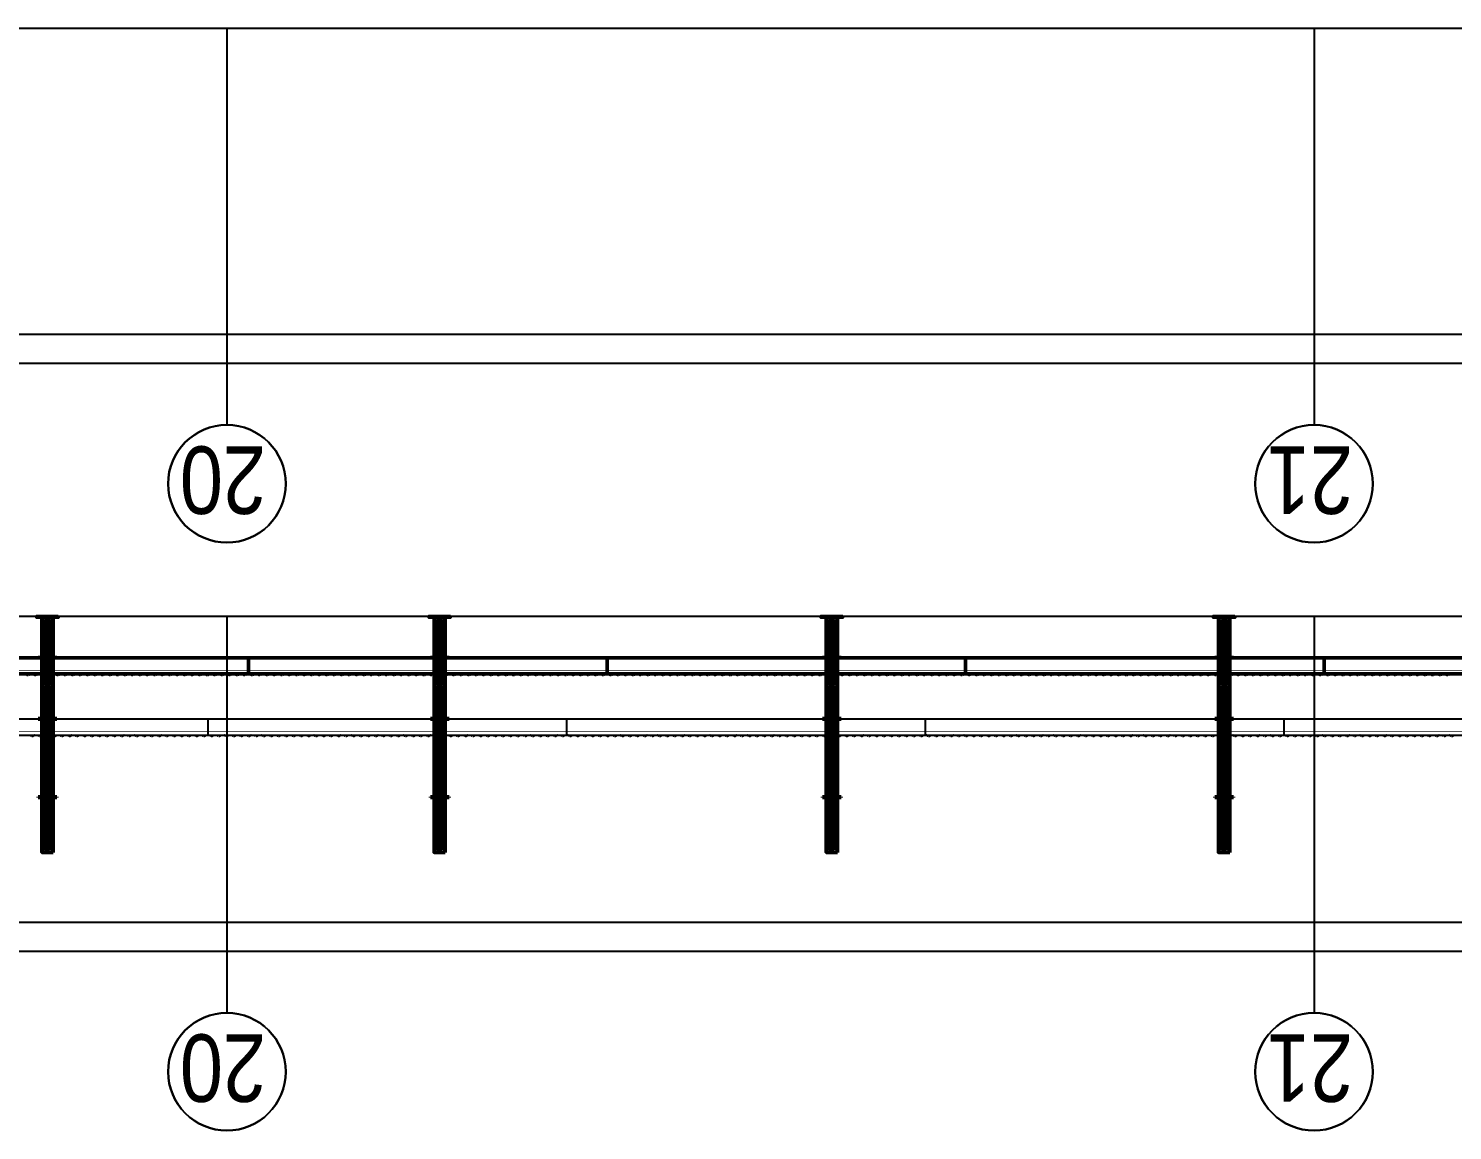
# Model space of a CAD drawing. Header units: millimetres. Extents: x 0 to 461941, y -159644 to 4828.
# Drawn here: x 207403 to 221926, y -147644 to -136398 of the extents above; entities that cross this region are included whole.
import ezdxf

# ---------------------------------------------------------------- set-up
doc = ezdxf.new("R2010")
doc.units = ezdxf.units.MM
for name, pattern in [('Xref Conv Decant Empty Tote$0$AM_ISO02W050', [7.5, 6, -1.5]), ('Xref Conv Decant Product Tote$0$_SBA Dash Dot - Loose', [6, 4, -1, 0, -1]), ('Xref Conv Decant Product Tote$0$AM_ISO02W050', [7.5, 6, -1.5]), ('Xref Conv Decant Product Tote$0$MultiDeck$0$Conveyor - Ground 940 aisles$0$HIDDEN', [9.525, 6.35, -3.175])]:
    doc.linetypes.add(name, pattern=pattern)
for name, color, linetype in [('AM_BOR', 4, 'Continuous'), ('Xref Conv Decant Empty Tote$0$B', 4, 'Continuous'), ('Xref Conv Decant Empty Tote$0$Conv - Empty Tote', 35, 'Continuous'), ('Xref Conv Decant Empty Tote$0$Conveyor Detail', 150, 'Continuous'), ('Xref Conv Decant Empty Tote$0$Mezz', 1, 'Continuous'), ('Xref Conv Decant Product Tote$0$B', 4, 'Continuous'), ('Xref Conv Decant Product Tote$0$Conveyor Detail', 150, 'Continuous'), ('Xref Conv Decant Product Tote$0$MultiDeck$0$Conveyor - Ground 940 aisles$0$D', 7, 'Continuous'), ('Xref Conv Decant Product Tote$0$MultiDeck$0$Conveyor - Ground 940 aisles$0$H', 7, 'Xref Conv Decant Product Tote$0$MultiDeck$0$Conveyor - Ground 940 aisles$0$HIDDEN'), ('Xref Conv Decant Product Tote$0$S-GRID', 8, 'Continuous')]:
    doc.layers.add(name, color=color, linetype=linetype)
for name, color, linetype, lineweight in [('Xref Conv Decant Empty Tote$0$Hidden', 9, 'Xref Conv Decant Empty Tote$0$AM_ISO02W050', 25), ('Xref Conv Decant Product Tote$0$Conv- Product decant', 3, 'Continuous', 50), ('Xref Conv Decant Product Tote$0$Hidden', 9, 'Xref Conv Decant Product Tote$0$AM_ISO02W050', 25), ('Xref Conv Decant Product Tote$0$S-GRID-IDEN', 1, 'Continuous', 25)]:
    doc.layers.add(name, color=color, linetype=linetype, lineweight=lineweight)
doc.styles.add('Xref Conv Decant Product Tote$0$Arial Narrow_1', font='ARIALN.TTF', dxfattribs={"height": 688.297872})

# ---------------------------------------------------------------- blocks, each defined once
blk = doc.blocks.new('*U158')
blk.add_lwpolyline([(0, 0), (84124.8, 0), (84124.8, -163.5), (0, -163.5)], close=True)
at = {"layer": 'Xref Conv Decant Empty Tote$0$Conveyor Detail', "const_width": 5}
blk.add_lwpolyline([(0, -37), (84124.8, -37)], dxfattribs=at)
at = {"layer": 'Xref Conv Decant Empty Tote$0$Hidden', "ltscale": 5}
for centre in [(64046.1, -12), (64122.3, -12), (64198.5, -12), (64274.7, -12), (64350.9, -12), (64427.1, -12), (64503.3, -12), (64579.5, -12), (64655.7, -12), (64731.9, -12), (64808.1, -12), (64884.3, -12), (64960.5, -12), (65036.7, -12), (65112.9, -12), (65189.1, -12), (65265.3, -12), (65341.5, -12), (65417.7, -12), (65493.9, -12), (65570.1, -12), (65646.3, -12), (65722.5, -12), (65798.7, -12), (65874.9, -12), (65951.1, -12), (66027.3, -12), (66103.5, -12), (66179.7, -12), (66255.9, -12), (66332.1, -12), (66408.3, -12), (66484.5, -12), (66560.7, -12), (66636.9, -12), (66713.1, -12), (66789.3, -12), (66865.5, -12), (66941.7, -12), (67017.9, -12), (67094.1, -12), (67170.3, -12), (67246.5, -12), (67322.7, -12), (67398.9, -12), (67475.1, -12), (67551.3, -12), (67627.5, -12), (67703.7, -12), (67779.9, -12), (67856.1, -12), (67932.3, -12), (68008.5, -12), (68084.7, -12), (68160.9, -12), (68237.1, -12), (68313.3, -12), (68389.5, -12), (68465.7, -12), (68541.9, -12), (68618.1, -12), (68694.3, -12), (68770.5, -12), (68846.7, -12), (68922.9, -12), (68999.1, -12), (69075.3, -12), (69151.5, -12), (69227.7, -12), (69303.9, -12), (69380.1, -12), (69456.3, -12), (69532.5, -12), (69608.7, -12), (69684.9, -12), (69761.1, -12), (69837.3, -12), (69913.5, -12), (69989.7, -12), (70065.9, -12), (70142.1, -12), (70218.3, -12), (70294.5, -12), (70370.7, -12), (70446.9, -12), (70523.1, -12), (70599.3, -12), (70675.5, -12), (70751.7, -12), (70827.9, -12), (70904.1, -12), (70980.3, -12), (71056.5, -12), (71132.7, -12), (71208.9, -12), (71285.1, -12), (71361.3, -12), (71437.5, -12), (71513.7, -12), (71589.9, -12), (71666.1, -12), (71742.3, -12), (71818.5, -12), (71894.7, -12), (71970.9, -12), (72047.1, -12), (72123.3, -12), (72199.5, -12), (72275.7, -12), (72351.9, -12), (72428.1, -12), (72504.3, -12), (72580.5, -12), (72656.7, -12), (72732.9, -12), (72809.1, -12), (72885.3, -12), (72961.5, -12), (73037.7, -12), (73113.9, -12), (73190.1, -12), (73266.3, -12), (73342.5, -12), (73418.7, -12), (73494.9, -12), (73571.1, -12), (73647.3, -12), (73723.5, -12), (73799.7, -12), (73875.9, -12), (73952.1, -12), (74028.3, -12), (74104.5, -12), (74180.7, -12), (74256.9, -12), (74333.1, -12), (74409.3, -12), (74485.5, -12), (74561.7, -12), (74637.9, -12), (74714.1, -12), (74790.3, -12), (74866.5, -12), (74942.7, -12), (75018.9, -12), (75095.1, -12), (75171.3, -12), (75247.5, -12), (75323.7, -12), (75399.9, -12), (75476.1, -12), (75552.3, -12), (75628.5, -12), (75704.7, -12), (75780.9, -12), (75857.1, -12), (75933.3, -12), (76009.5, -12), (76085.7, -12), (76161.9, -12), (76238.1, -12), (76314.3, -12), (76390.5, -12), (76466.7, -12), (76542.9, -12), (76619.1, -12), (76695.3, -12), (76771.5, -12), (76847.7, -12), (76923.9, -12), (77000.1, -12), (77076.3, -12), (77152.5, -12), (77228.7, -12), (77304.9, -12), (77381.1, -12), (77457.3, -12), (77533.5, -12), (77609.7, -12), (77685.9, -12), (77762.1, -12), (77838.3, -12), (77914.5, -12), (77990.7, -12), (78066.9, -12), (78143.1, -12), (78219.3, -12), (78295.5, -12), (78371.7, -12), (78447.9, -12), (78524.1, -12)]:
    blk.add_arc(centre, 25, 28.6854, 151.3146, dxfattribs=at)
blk = doc.blocks.new('Xref Conv Decant Empty Tote')
at = {"layer": 'Xref Conv Decant Empty Tote$0$B'}
for p, q in [((242904, -136398), (134789, -136398)), ((242904, -142398), (134789, -142398))]:
    blk.add_line(p, q, dxfattribs=at)
at = {"layer": 'Xref Conv Decant Empty Tote$0$Conv - Empty Tote'}
for p, q in [((209232, -143446), (209232, -143610)), ((212890, -143446), (212890, -143610)), ((216547, -143446), (216547, -143610)), ((220205, -143446), (220205, -143610))]:
    blk.add_line(p, q, dxfattribs=at)
at = {"layer": 'Xref Conv Decant Empty Tote$0$Mezz'}
for points in [[(144254, -139518), (239475, -139518), (239475, -139818), (144254, -139818)], [(144254, -145518), (239475, -145518), (239475, -145818), (144254, -145818)]]:
    blk.add_lwpolyline(points, close=True, dxfattribs=at)
at = {"layer": 'Xref Conv Decant Empty Tote$0$Conv - Empty Tote', "xscale": -1, "rotation": 180}
blk.add_blockref('*U158', (143395, -143610), dxfattribs=at)
blk = doc.blocks.new('*U286')
blk.add_lwpolyline([(0, 0), (-32308.8, 0), (-32308.8, 163.5), (0, 163.5)], close=True)
at = {"layer": 'Xref Conv Decant Product Tote$0$Conveyor Detail', "const_width": 5}
blk.add_lwpolyline([(0, 37), (-32308.8, 37)], dxfattribs=at)
at = {"layer": 'Xref Conv Decant Product Tote$0$Hidden', "ltscale": 5}
for centre in [(-20535.9, 12), (-20459.7, 12), (-20383.5, 12), (-20307.3, 12), (-20231.1, 12), (-20154.9, 12), (-20078.7, 12), (-20002.5, 12), (-19926.3, 12), (-19850.1, 12), (-19773.9, 12), (-19697.7, 12), (-19621.5, 12), (-19545.3, 12), (-19469.1, 12), (-19392.9, 12), (-19316.7, 12), (-19240.5, 12), (-19164.3, 12), (-19088.1, 12), (-19011.9, 12), (-18935.7, 12), (-18859.5, 12), (-18783.3, 12), (-18707.1, 12), (-18630.9, 12), (-18554.7, 12), (-18478.5, 12), (-18402.3, 12), (-18326.1, 12), (-18249.9, 12), (-18173.7, 12), (-18097.5, 12), (-18021.3, 12), (-17945.1, 12), (-17868.9, 12), (-17792.7, 12), (-17716.5, 12), (-17640.3, 12), (-17564.1, 12), (-17487.9, 12), (-17411.7, 12), (-17335.5, 12), (-17259.3, 12), (-17183.1, 12), (-17106.9, 12), (-17030.7, 12), (-16954.5, 12), (-16878.3, 12), (-16802.1, 12), (-16725.9, 12), (-16649.7, 12), (-16573.5, 12), (-16497.3, 12), (-16421.1, 12), (-16344.9, 12), (-16268.7, 12), (-16192.5, 12), (-16116.3, 12), (-16040.1, 12), (-15963.9, 12), (-15887.7, 12), (-15811.5, 12), (-15735.3, 12), (-15659.1, 12), (-15582.9, 12), (-15506.7, 12), (-15430.5, 12), (-15354.3, 12), (-15278.1, 12), (-15201.9, 12), (-15125.7, 12), (-15049.5, 12), (-14973.3, 12), (-14897.1, 12), (-14820.9, 12), (-14744.7, 12), (-14668.5, 12), (-14592.3, 12), (-14516.1, 12), (-14439.9, 12), (-14363.7, 12), (-14287.5, 12), (-14211.3, 12), (-14135.1, 12), (-14058.9, 12), (-13982.7, 12), (-13906.5, 12), (-13830.3, 12), (-13754.1, 12), (-13677.9, 12), (-13601.7, 12), (-13525.5, 12), (-13449.3, 12), (-13373.1, 12), (-13296.9, 12), (-13220.7, 12), (-13144.5, 12), (-13068.3, 12), (-12992.1, 12), (-12915.9, 12), (-12839.7, 12), (-12763.5, 12), (-12687.3, 12), (-12611.1, 12), (-12534.9, 12), (-12458.7, 12), (-12382.5, 12), (-12306.3, 12), (-12230.1, 12), (-12153.9, 12), (-12077.7, 12), (-12001.5, 12), (-11925.3, 12), (-11849.1, 12), (-11772.9, 12), (-11696.7, 12), (-11620.5, 12), (-11544.3, 12), (-11468.1, 12), (-11391.9, 12), (-11315.7, 12), (-11239.5, 12), (-11163.3, 12), (-11087.1, 12), (-11010.9, 12), (-10934.7, 12), (-10858.5, 12), (-10782.3, 12), (-10706.1, 12), (-10629.9, 12), (-10553.7, 12), (-10477.5, 12), (-10401.3, 12), (-10325.1, 12), (-10248.9, 12), (-10172.7, 12), (-10096.5, 12), (-10020.3, 12), (-9944.1, 12), (-9867.9, 12), (-9791.7, 12), (-9715.5, 12), (-9639.3, 12), (-9563.1, 12), (-9486.9, 12), (-9410.7, 12), (-9334.5, 12), (-9258.3, 12), (-9182.1, 12), (-9105.9, 12), (-9029.7, 12), (-8953.5, 12), (-8877.3, 12), (-8801.1, 12), (-8724.9, 12), (-8648.7, 12), (-8572.5, 12), (-8496.3, 12), (-8420.1, 12), (-8343.9, 12), (-8267.7, 12), (-8191.5, 12), (-8115.3, 12), (-8039.1, 12), (-7962.9, 12), (-7886.7, 12), (-7810.5, 12), (-7734.3, 12), (-7658.1, 12), (-7581.9, 12), (-7505.7, 12), (-7429.5, 12), (-7353.3, 12), (-7277.1, 12), (-7200.9, 12), (-7124.7, 12), (-7048.5, 12), (-6972.3, 12), (-6896.1, 12), (-6819.9, 12), (-6743.7, 12), (-6667.5, 12), (-6591.3, 12), (-6515.1, 12), (-6438.9, 12), (-6362.7, 12), (-6286.5, 12), (-6210.3, 12), (-6134.1, 12), (-6057.9, 12)]:
    blk.add_arc(centre, 25, 208.6854, 331.3146, dxfattribs=at)
blk = doc.blocks.new('Xref Conv Decant Product Tote$0$Grid - Grid Head-235101')
at = {"layer": 'Xref Conv Decant Product Tote$0$S-GRID-IDEN'}
blk.add_circle((0, 600), 600, dxfattribs=at)
for start, end in [(0, 180), (180, 0)]:
    blk.add_arc((0, 600), 600, start, end, dxfattribs=at)
blk = doc.blocks.new('Xref Conv Decant Product Tote$0$SLOT (0deg)')
blk.add_lwpolyline([(-21, 6.5, 1), (-21, -6.5), (21, -6.5, 1), (21, 6.5)], format="xyb", close=True)
blk = doc.blocks.new('*U385')
for p, q in [((-95, 19), (-30, 19)), ((-95, 19), (-95, 14)), ((-95, 14), (-30, 14)), ((-28, 28), (28, 28)), ((-28, -132), (-28, 28)), ((-24, -132), (-24, 28)), ((24, -132), (24, 28)), ((28, -132), (28, 28)), ((30, 19), (95, 19)), ((95, 14), (30, 14)), ((95, 19), (95, 14)), ((-28, -132), (28, -132))]:
    blk.add_line(p, q)
for centre in [(0, -68), (0, -118)]:
    blk.add_circle(centre, 5.5)
for centre, start, end in [((-30, 10), 0, 90), ((30, 10), 90, 180)]:
    blk.add_arc(centre, 3.2, start, end)
at = {"layer": 'Xref Conv Decant Product Tote$0$MultiDeck$0$Conveyor - Ground 940 aisles$0$D', "linetype": 'Xref Conv Decant Product Tote$0$MultiDeck$0$Conveyor - Ground 940 aisles$0$HIDDEN'}
for p, q in [((-27, 10), (-27, -2)), ((-22, 10), (-22, -1)), ((22, 10), (22, -1)), ((27, 10), (27, -2))]:
    blk.add_line(p, q, dxfattribs=at)
at = {"layer": 'Xref Conv Decant Product Tote$0$MultiDeck$0$Conveyor - Ground 940 aisles$0$D'}
for p, q in [((-2, 0), (-21, 0)), ((-1, 0), (1, 0)), ((0, 2), (0, 21)), ((0, -1), (0, 1)), ((2, 0), (21, 0)), ((-4, -68), (-8, -68)), ((-4, -118), (-8, -118)), ((-2, -68), (2, -68)), ((-2, -118), (2, -118)), ((0, -2), (0, -21)), ((0, -64), (0, -60)), ((0, -70), (0, -66)), ((0, -72), (0, -75)), ((0, -114), (0, -111)), ((0, -120), (0, -116)), ((0, -122), (0, -126)), ((4, -68), (8, -68)), ((4, -118), (8, -118))]:
    blk.add_line(p, q, dxfattribs=at)
at = {"layer": 'Xref Conv Decant Product Tote$0$MultiDeck$0$Conveyor - Ground 940 aisles$0$D', "linetype": 'Xref Conv Decant Product Tote$0$MultiDeck$0$Conveyor - Ground 940 aisles$0$HIDDEN'}
blk.add_circle((0, 0), 20, dxfattribs=at)
for centre, radius, start, end in [((-30, 10), 8.2, 0, 90), ((30, 10), 8.2, 90, 180), ((0, 0), 26.8, 183.5004, 356.4996), ((0, 0), 21.8, 183.8813, 356.1187)]:
    blk.add_arc(centre, radius, start, end, dxfattribs=at)
at = {"layer": 'Xref Conv Decant Product Tote$0$MultiDeck$0$Conveyor - Ground 940 aisles$0$H'}
for p, q in [((-89, 19), (-89, 14)), ((-64, 19), (-64, 14)), ((64, 19), (64, 14)), ((89, 19), (89, 14))]:
    blk.add_line(p, q, dxfattribs=at)
blk = doc.blocks.new('*U389')
for p, q in [((-52.5, 2408), (-52.5, 8)), ((52.5, 8), (52.5, 2408))]:
    blk.add_line(p, q)
for points in [[(-57.5, 2408), (57.5, 2408), (57.5, 8), (-57.5, 8)], [(-110, 0), (110, 0), (110, 8), (-110, 8)]]:
    blk.add_lwpolyline(points, close=True)
at = {"layer": 'Xref Conv Decant Product Tote$0$Hidden'}
for p, q in [((-90, 8), (-90, 0)), ((-76, 8), (-76, 0)), ((76, 8), (76, 0)), ((90, 8), (90, 0))]:
    blk.add_line(p, q, dxfattribs=at)
for name, p in [('Xref Conv Decant Product Tote$0$SLOT (0deg)', (0, 2368)), ('Xref Conv Decant Product Tote$0$SLOT (0deg)', (0, 2328)), ('Xref Conv Decant Product Tote$0$SLOT (0deg)', (0, 2288)), ('Xref Conv Decant Product Tote$0$SLOT (0deg)', (0, 2248)), ('Xref Conv Decant Product Tote$0$SLOT (0deg)', (0, 2208)), ('Xref Conv Decant Product Tote$0$SLOT (0deg)', (0, 2168)), ('Xref Conv Decant Product Tote$0$SLOT (0deg)', (0, 2128)), ('Xref Conv Decant Product Tote$0$SLOT (0deg)', (0, 2088)), ('Xref Conv Decant Product Tote$0$SLOT (0deg)', (0, 2048)), ('Xref Conv Decant Product Tote$0$SLOT (0deg)', (0, 2008)), ('Xref Conv Decant Product Tote$0$SLOT (0deg)', (0, 1968)), ('Xref Conv Decant Product Tote$0$SLOT (0deg)', (0, 1928)), ('Xref Conv Decant Product Tote$0$SLOT (0deg)', (0, 1888)), ('Xref Conv Decant Product Tote$0$SLOT (0deg)', (0, 1848)), ('Xref Conv Decant Product Tote$0$SLOT (0deg)', (0, 1808)), ('Xref Conv Decant Product Tote$0$SLOT (0deg)', (0, 1768)), ('Xref Conv Decant Product Tote$0$SLOT (0deg)', (0, 1728)), ('Xref Conv Decant Product Tote$0$SLOT (0deg)', (0, 1688)), ('Xref Conv Decant Product Tote$0$SLOT (0deg)', (0, 1648)), ('Xref Conv Decant Product Tote$0$SLOT (0deg)', (0, 1608)), ('Xref Conv Decant Product Tote$0$SLOT (0deg)', (0, 1568)), ('Xref Conv Decant Product Tote$0$SLOT (0deg)', (0, 1528)), ('Xref Conv Decant Product Tote$0$SLOT (0deg)', (0, 1488)), ('Xref Conv Decant Product Tote$0$SLOT (0deg)', (0, 1448)), ('Xref Conv Decant Product Tote$0$SLOT (0deg)', (0, 1408)), ('Xref Conv Decant Product Tote$0$SLOT (0deg)', (0, 1368)), ('Xref Conv Decant Product Tote$0$SLOT (0deg)', (0, 1328)), ('Xref Conv Decant Product Tote$0$SLOT (0deg)', (0, 1288)), ('Xref Conv Decant Product Tote$0$SLOT (0deg)', (0, 1248)), ('Xref Conv Decant Product Tote$0$SLOT (0deg)', (0, 1208)), ('Xref Conv Decant Product Tote$0$SLOT (0deg)', (0, 1168)), ('*U385', (0, 1028.5)), ('Xref Conv Decant Product Tote$0$SLOT (0deg)', (0, 1128)), ('Xref Conv Decant Product Tote$0$SLOT (0deg)', (0, 1088)), ('Xref Conv Decant Product Tote$0$SLOT (0deg)', (0, 1048)), ('Xref Conv Decant Product Tote$0$SLOT (0deg)', (0, 1008)), ('Xref Conv Decant Product Tote$0$SLOT (0deg)', (0, 968)), ('Xref Conv Decant Product Tote$0$SLOT (0deg)', (0, 928)), ('Xref Conv Decant Product Tote$0$SLOT (0deg)', (0, 888)), ('Xref Conv Decant Product Tote$0$SLOT (0deg)', (0, 848)), ('Xref Conv Decant Product Tote$0$SLOT (0deg)', (0, 808)), ('Xref Conv Decant Product Tote$0$SLOT (0deg)', (0, 768)), ('Xref Conv Decant Product Tote$0$SLOT (0deg)', (0, 728)), ('Xref Conv Decant Product Tote$0$SLOT (0deg)', (0, 688)), ('Xref Conv Decant Product Tote$0$SLOT (0deg)', (0, 648)), ('Xref Conv Decant Product Tote$0$SLOT (0deg)', (0, 608)), ('Xref Conv Decant Product Tote$0$SLOT (0deg)', (0, 568)), ('Xref Conv Decant Product Tote$0$SLOT (0deg)', (0, 528)), ('Xref Conv Decant Product Tote$0$SLOT (0deg)', (0, 488)), ('Xref Conv Decant Product Tote$0$SLOT (0deg)', (0, 448)), ('*U385', (0, 403.5)), ('Xref Conv Decant Product Tote$0$SLOT (0deg)', (0, 408)), ('Xref Conv Decant Product Tote$0$SLOT (0deg)', (0, 368)), ('Xref Conv Decant Product Tote$0$SLOT (0deg)', (0, 328)), ('Xref Conv Decant Product Tote$0$SLOT (0deg)', (0, 288)), ('Xref Conv Decant Product Tote$0$SLOT (0deg)', (0, 248)), ('Xref Conv Decant Product Tote$0$SLOT (0deg)', (0, 208)), ('Xref Conv Decant Product Tote$0$SLOT (0deg)', (0, 168)), ('Xref Conv Decant Product Tote$0$SLOT (0deg)', (0, 128)), ('Xref Conv Decant Product Tote$0$SLOT (0deg)', (0, 88)), ('Xref Conv Decant Product Tote$0$SLOT (0deg)', (0, 48))]:
    blk.add_blockref(name, p)
blk = doc.blocks.new('Xref Conv Decant Product Tote')
at = {"layer": 'Xref Conv Decant Product Tote$0$B'}
for p, q in [((242904, -136398), (134789, -136398)), ((242904, -142398), (134789, -142398))]:
    blk.add_line(p, q, dxfattribs=at)
at = {"layer": 'Xref Conv Decant Product Tote$0$Conv- Product decant'}
for p, q in [((209646, -142821), (209646, -142985)), ((213304, -142821), (213304, -142985)), ((216961, -142821), (216961, -142985)), ((220619, -142821), (220619, -142985))]:
    blk.add_line(p, q, dxfattribs=at)
at = {"layer": 'Xref Conv Decant Product Tote$0$S-GRID', "linetype": 'Xref Conv Decant Product Tote$0$_SBA Dash Dot - Loose'}
for p, q in [((209427, -136398), (209427, -140444)), ((220514, -136398), (220514, -140444)), ((209427, -142398), (209427, -146444)), ((220514, -142398), (220514, -146444))]:
    blk.add_line(p, q, dxfattribs=at)
at = {"layer": 'Xref Conv Decant Product Tote$0$Conv- Product decant', "rotation": 180}
for name, p in [('*U389', (207597, -142398)), ('*U389', (211597, -142398)), ('*U389', (215597, -142398)), ('*U389', (219597, -142398)), ('*U385', (207597, -144226)), ('*U385', (211597, -144226)), ('*U385', (215597, -144226)), ('*U385', (219597, -144226))]:
    blk.add_blockref(name, p, dxfattribs=at)
at = {"layer": 'Xref Conv Decant Product Tote$0$Conv- Product decant'}
blk.add_blockref('*U286', (227934, -142985), dxfattribs=at)
at = {"layer": 'Xref Conv Decant Product Tote$0$S-GRID-IDEN', "rotation": 180}
for p in [(209427, -140444), (220514, -140444), (209427, -146444), (220514, -146444)]:
    blk.add_blockref('Xref Conv Decant Product Tote$0$Grid - Grid Head-235101', p, dxfattribs=at)
at = {"layer": 'Xref Conv Decant Product Tote$0$S-GRID-IDEN', "lineweight": 9, "char_height": 688.3, "attachment_point": 2, "rotation": 180, "line_spacing_factor": 0.968573, "style": 'Xref Conv Decant Product Tote$0$Arial Narrow_1'}
for s, insert, width in [('20', (209386, -141351), 680.37), ('21', (220473, -141351), 629.97), ('20', (209386, -147351), 680.37), ('21', (220473, -147351), 629.97)]:
    blk.add_mtext(s, dxfattribs=dict(at, insert=insert, width=width))

msp = doc.modelspace()

# ---------------------------------------------------------------- block references
for name in ['Xref Conv Decant Empty Tote', 'Xref Conv Decant Product Tote']:
    msp.add_blockref(name, (0, 0))
at = {"layer": 'AM_BOR'}
msp.add_blockref('Xref Conv Decant Product Tote', (0, 0), dxfattribs=at)

doc.saveas('drawing.dxf')
